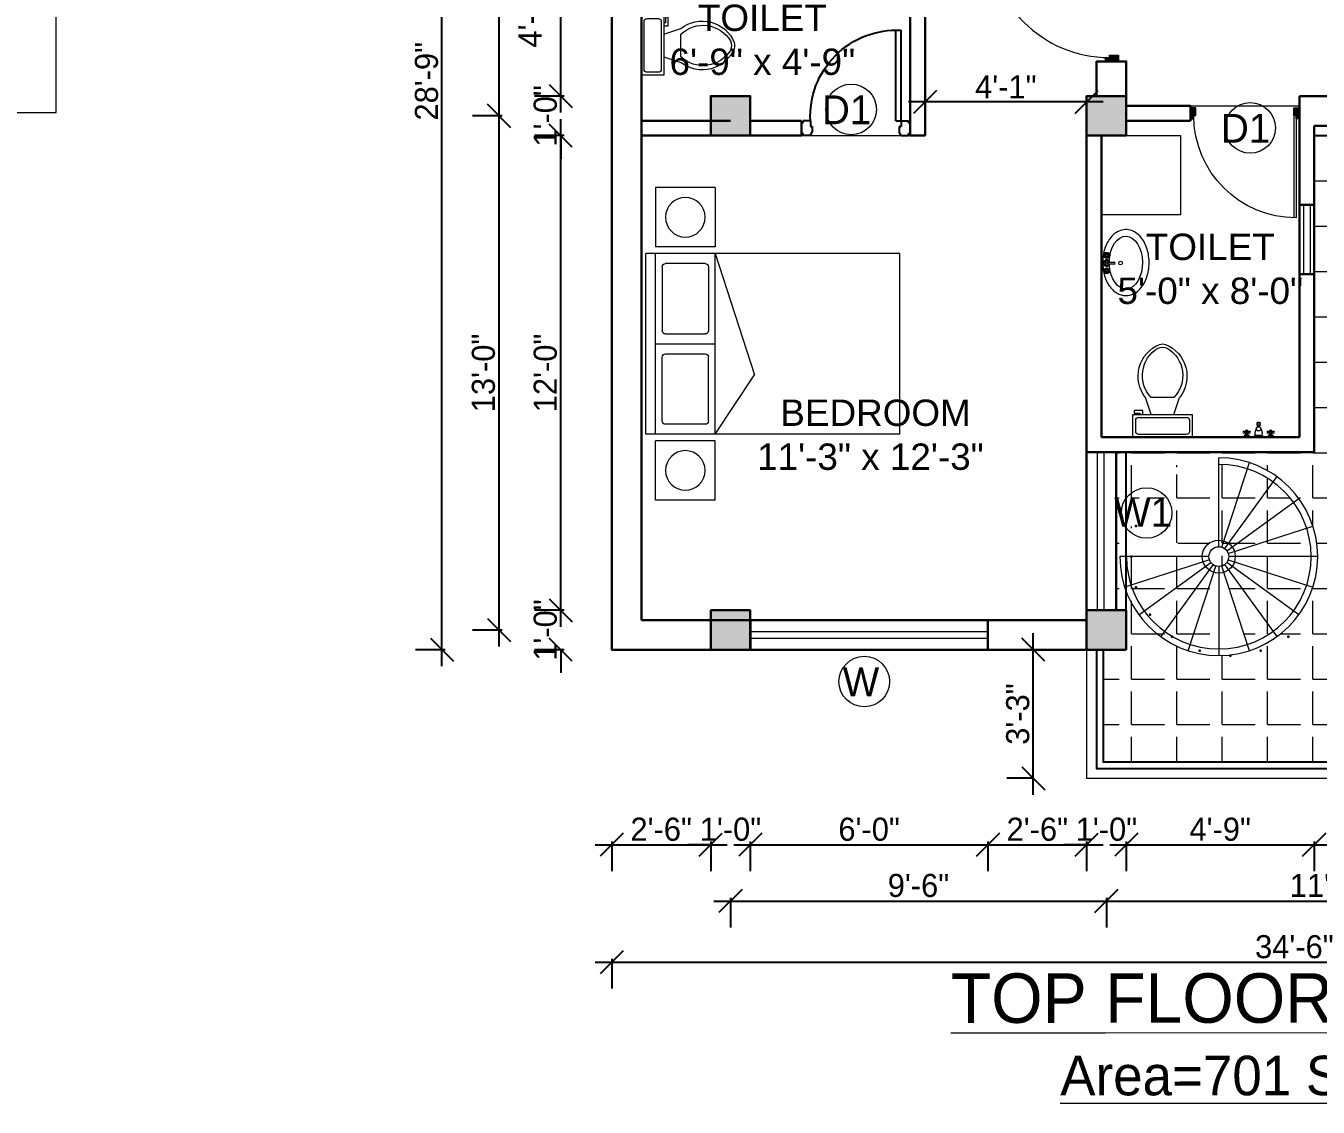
# Model space of a CAD drawing. Header units: inches. Extents: x 28835 to 36795, y -18828 to -9750.
# Drawn here: x 31112.1 to 31504, y -10536.4 to -10208.3 of the extents above; entities that cross this region are included whole.
import ezdxf

# ---------------------------------------------------------------- set-up
doc = ezdxf.new("R2010")
doc.units = ezdxf.units.IN
doc.header["$LTSCALE"] = 12
doc.header["$MEASUREMENT"] = 0
for name, color, linetype, lineweight in [('05. Dimension', 213, 'Continuous', 9), ('colum', 250, 'Continuous', 30), ('dimention', 5, 'Continuous', 9), ('dimentions', 5, 'Continuous', 9), ('Elevation', 114, 'Continuous', 20), ('FIXTURES', 23, 'Continuous', 9), ('FURNI', 30, 'Continuous', 9), ('Ha2', 31, 'Continuous', 0), ('HATCH', 11, 'Continuous', 9), ('N_DOOR', 32, 'Continuous', 13), ('railing', 210, 'Continuous', 25), ('STAIRCASE', 6, 'Continuous', 9), ('Text', 7, 'Continuous', 5), ('Wall', 1, 'Continuous', 30), ('window', 6, 'Continuous', 9)]:
    doc.layers.add(name, color=color, linetype=linetype, lineweight=lineweight)
doc.layers.add('06. Text', color=114, linetype='Continuous')
doc.layers.add('door', color=8, linetype='Continuous')
doc.styles.add('Bijay', font='', dxfattribs={"height": 8})
doc.styles.add('KBS', font='GOTHIC.TTF')
doc.styles.add('Times', font='GOTHIC.TTF')
doc.styles.get('Bijay').set_extended_font_data('Serifa BT')
doc.dimstyles.new('D75', dxfattribs={"dimtxt": 7, "dimasz": 7, "dimexe": 8, "dimexo": 24, "dimgap": 1, "dimtad": 1, "dimdec": 1, "dimzin": 3, "dimdsep": 46, "dimlunit": 4, "dimtxsty": 'Times', "dimblk": 'OBLIQUE', "dimcen": 0, "dimdle": 5, "dimaunit": 1, "dimadec": 3, "dimazin": 0, "dimtfac": 1, "dimtdec": 1, "dimtix": 1, "dimtofl": 0, "dimtmove": 1, "dimatfit": 0, "dimldrblk": 'OBLIQUE', "dimfxl": 1, "dimfxlon": 1, "dimtolj": 1, "dimtzin": 0, "dimarcsym": 0})

# ---------------------------------------------------------------- blocks, each defined once
blk = doc.blocks.new('A$C32C64459')
at = {"ltscale": 0.5}
for p, q in [((-21, 74.8), (-21, 56.8)), ((-21, 74.8), (-3, 74.8)), ((-3, 74.8), (-3, 56.8)), ((-21, 56.8), (-3, 56.8)), ((-77, 54.8), (-3, 54.8)), ((-77, 0), (-77, 54.8)), ((-21, 54.8), (-33, 18)), ((-21, 0), (-21, 54.8)), ((-18, 51.8), (-6, 51.8)), ((-3, 0), (-3, 54.8)), ((-3, 54.8), (0, 54.8)), ((0, 0), (0, 54.8)), ((-19, 50.8), (-19, 31.4)), ((-5, 50.8), (-5, 31.4)), ((-6, 30.4), (-18, 30.4)), ((-3, 27.4), (-21, 27.4)), ((-6, 24.4), (-18, 24.4)), ((-19, 4), (-19, 23.4)), ((-5, 4), (-5, 23.4)), ((-21, 0), (-33, 18)), ((-77, 0), (-3, 0)), ((-18, 3), (-6, 3)), ((-3, 0), (0, 0)), ((-21, -20), (-21, -2)), ((-21, -2), (-3, -2)), ((-3, -20), (-3, -2)), ((-21, -20), (-3, -20))]:
    blk.add_line(p, q, dxfattribs=at)
for centre in [(-12, 65.8), (-12, -11)]:
    blk.add_circle(centre, 6, dxfattribs=at)
for centre, start, end in [((-18, 50.8), 90, 180), ((-6, 50.8), 0, 90), ((-18, 31.4), 180, 270), ((-6, 31.4), 270, 0), ((-18, 23.4), 90, 180), ((-6, 23.4), 0, 90), ((-18, 4), 180, 270), ((-6, 4), 270, 0)]:
    blk.add_arc(centre, 1, start, end, dxfattribs=at)
blk = doc.blocks.new('Toilet - top')
for p, q in [((9.5, -6), (9.5, -2)), ((-10, -8.5), (-8, -8.5)), ((-10, -9.5), (-10, -8.5)), ((-8, -8.5), (-8, -8)), ((-7, -8), (-7, -9.5)), ((-4, -8), (-6, -14)), ((4, -8), (6, -14)), ((-7, -9.5), (-10, -9.5)), ((4, -14), (-4, -14))]:
    blk.add_line(p, q)
blk.add_lwpolyline([(10.5, -8), (10.5, 0), (-10.5, 0), (-10.5, -8)], close=True)
for points in [[(-9.5, -2), (-9.5, -6)], [(8.5, -1), (-8.5, -1)], [(-8.5, -7), (8.5, -7)]]:
    blk.add_lwpolyline(points)
for centre, radius, start, end in [((-8.62, -1.88), 0.884, 81.8699, 188.1301), ((8.62, -1.88), 0.884, 351.8699, 98.1301), ((-8.62, -6.12), 0.884, 171.8699, 278.1301), ((8.62, -6.12), 0.884, 261.8699, 8.1301), ((3.52, -21.58), 12.17, 141.4691, 247.9714), ((4.2, -21.82), 11.33, 136.3677, 238.9468), ((-3.52, -21.58), 12.17, 292.0284, 38.5307), ((-4.2, -21.82), 11.33, 301.053, 43.6321), ((0, -27.88), 4, 245.7318, 294.2682), ((0, -29), 4, 254.8605, 285.1395)]:
    blk.add_arc(centre, radius, start, end)
blk = doc.blocks.new('D1000')
at = {"linetype": 'Continuous'}
for points in [[(30, 50), (30, 20), (50, 20), (50, -50), (0, -50), (0, 50)], [(970, 50), (970, 20), (950, 20), (950, -50), (1000, -50), (1000, 50)]]:
    blk.add_hatch(color=256, dxfattribs=at).paths.add_polyline_path(points)
at = {"color": 0, "linetype": 'Continuous'}
for p, q in [((950, 20), (950, 960)), ((970, 50), (970, 960))]:
    blk.add_line(p, q, dxfattribs=at)
at = {"linetype": 'Continuous'}
for points in [[(30, 50), (30, 20), (50, 20), (50, -50), (0, -50), (0, 50)], [(970, 50), (970, 20), (950, 20), (950, -50), (1000, -50), (1000, 50)]]:
    blk.add_lwpolyline(points, close=True, dxfattribs=at)
blk.add_arc((970, 20), 940, 90, 180, dxfattribs=at)
blk = doc.blocks.new('door2.5')
at = {"layer": 'door'}
for p, q in [((0, 6), (0, 3)), ((0.5, 6), (0, 6)), ((0.5, 6), (0.5, 6.5)), ((2.5, 6.5), (0.5, 6.5)), ((2.5, 6.5), (2.5, 5)), ((4, 6.5), (2.5, 6.5)), ((2.5, 5), (3, 5)), ((3, 5), (2.5, 5)), ((3, 5), (3, 3.5)), ((27.5, 5), (27, 5)), ((27, 5), (27, 3.5)), ((27, 5), (27.5, 5)), ((27.5, 6.5), (27.5, 5)), ((27.5, 6.5), (29.5, 6.5)), ((29.5, 6), (29.5, 6.5)), ((29.5, 6), (30, 6)), ((30, 6), (30, 3)), ((0.5, 3), (0, 3)), ((0.5, 2.5), (0.5, 3)), ((2.5, 2.5), (0.5, 2.5)), ((2.5, 2.5), (3, 3.5)), ((27.5, 2.5), (27, 3.5)), ((27.5, 2.5), (29.5, 2.5)), ((29.5, 3), (30, 3)), ((29.5, 2.5), (29.5, 3))]:
    blk.add_line(p, q, dxfattribs=at)
for points in [[(2.5, 6.5), (2.5, 31.51)], [(4, 6.5), (4, 31.54)]]:
    blk.add_lwpolyline(points, dxfattribs=at)
blk.add_arc((3.79, 7.79), 23.75, 356.8785, 93.1057, dxfattribs=at)
blk = doc.blocks.new('Faucet - Bathroom front')
for p, q in [((-0.5, 4.25), (0.5, 4.25)), ((-5, 0), (-2.25, 0)), ((-4.5087, 0.25), (-2.7408, 0.25)), ((-4, 1.625), (-4.25, 1.625)), ((-4, 1.375), (-4.25, 1.375)), ((-3.1442, 0.75), (-4.0979, 0.75)), ((-3.25, 1.625), (-3, 1.625)), ((-3.25, 1.375), (-3, 1.375)), ((-1.5, 0), (1.5, 0)), ((-1, 0.5), (1, 0.5)), ((0.5, 3.75), (-0.5, 3.75)), ((-0.5, 3), (0.5, 3)), ((0.5, 2), (-0.5, 2)), ((-0.25, 3), (-0.25, 3.5)), ((0.25, 3.5), (0.25, 3)), ((2.25, 0), (5, 0)), ((2.7413, 0.25), (4.5092, 0.25)), ((3.25, 1.625), (3, 1.625)), ((3.25, 1.375), (3, 1.375)), ((4.1058, 0.75), (3.1521, 0.75)), ((4, 1.625), (4.25, 1.625)), ((4, 1.375), (4.25, 1.375))]:
    blk.add_line(p, q)
for points in [[(-0.5, 3.75), (-0.5, 4.25)], [(-0.25, 4.5), (0.25, 4.5)], [(0.5, 4.25), (0.5, 3.75)], [(0.25, 3.5), (-0.25, 3.5)]]:
    blk.add_lwpolyline(points)
for points in [[(-4, 1), (-4, 2), (-3.25, 2), (-3.25, 1)], [(3.25, 1), (3.25, 2), (4, 2), (4, 1)]]:
    blk.add_lwpolyline(points, close=True)
for centre in [(-4.5, 1.5), (-3.625, 1.5), (-2.75, 1.5), (2.75, 1.5), (3.625, 1.5), (4.5, 1.5)]:
    blk.add_circle(centre, 0.2795)
for centre, radius, start, end in [((-0.2575, 4.2575), 0.2426, 88.22243, 181.7776), ((0.2575, 4.2575), 0.2426, 358.2224, 91.77757), ((-5.375, 1.375), 1.4252, 285.2551, 344.7449), ((-1.875, 1.375), 1.4252, 195.2551, 254.7449), ((-0.7962, -0.2038), 0.7327, 106.1502, 163.8498), ((3, 1), 4.0311, 150.2551, 187.125), ((0.6413, 2.5), 1.246, 156.3417, 203.6583), ((-0.2575, 3.7425), 0.2426, 178.2224, 271.7776), ((0.2575, 3.7425), 0.2426, 268.2224, 1.777565), ((-3, 1), 4.0311, 352.875, 29.74488), ((-0.6413, 2.5), 1.246, 336.3417, 23.65835), ((0.7962, -0.2038), 0.7327, 16.1502, 73.84979), ((1.875, 1.375), 1.4252, 285.2551, 344.7449), ((5.375, 1.375), 1.4252, 195.2551, 254.7449)]:
    blk.add_arc(centre, radius, start, end)
blk = doc.blocks.new('BASIN')
at = {"layer": 'FIXTURES'}
for p, q in [((78068, 8819.62), (78068, 8821.27)), ((78068.64, 8821.27), (78068.64, 8819.62)), ((78065.66, 8819.14), (78065.49, 8819.14)), ((78065.66, 8818.98), (78065.49, 8818.98)), ((78065.89, 8819.37), (78065.89, 8819.55)), ((78065.9, 8818.75), (78065.9, 8818.57)), ((78066.05, 8819.37), (78066.05, 8819.55)), ((78066.05, 8818.75), (78066.05, 8818.57)), ((78066.28, 8819.14), (78066.46, 8819.14)), ((78066.28, 8818.98), (78066.46, 8818.98)), ((78070.36, 8819.14), (78070.18, 8819.14)), ((78070.36, 8818.98), (78070.18, 8818.98)), ((78070.59, 8819.37), (78070.59, 8819.55)), ((78070.59, 8818.75), (78070.59, 8818.57)), ((78070.75, 8819.37), (78070.75, 8819.55)), ((78070.76, 8818.75), (78070.76, 8818.57)), ((78070.98, 8819.14), (78071.16, 8819.14)), ((78070.98, 8818.98), (78071.16, 8818.98))]:
    blk.add_line(p, q, dxfattribs=at)
for centre, radius in [((78068.32, 8823.26), 0.561), ((78065.97, 8819.06), 0.891), ((78065.32, 8819.06), 0.181), ((78065.97, 8819.06), 0.324), ((78065.97, 8819.71), 0.181), ((78065.98, 8818.41), 0.181), ((78066.62, 8819.06), 0.181), ((78068.32, 8819.06), 0.324), ((78070.67, 8819.06), 0.891), ((78070.02, 8819.06), 0.181), ((78070.67, 8819.06), 0.324), ((78070.67, 8819.71), 0.181), ((78070.68, 8818.41), 0.181), ((78071.32, 8819.06), 0.181)]:
    blk.add_circle(centre, radius, dxfattribs=at)
for centre, radius, start, end in [((78068.32, 8821.27), 0.324, 0, 180), ((78065.97, 8819.06), 0.648, 105.2407, 164.2093), ((78065.97, 8819.06), 0.648, 196.2342, 253.9047), ((78065.97, 8819.06), 0.648, 16.4413, 74.0789), ((78065.97, 8819.06), 0.648, 286.12, 344.0884), ((78068.32, 8819.06), 0.972, 109.6397, 70.3486), ((78068.32, 8819.06), 0.648, 120.2446, 59.6569), ((78070.67, 8819.06), 0.648, 105.9211, 163.5587), ((78070.67, 8819.06), 0.648, 195.9116, 253.88), ((78070.67, 8819.06), 0.648, 15.7907, 74.7593), ((78070.67, 8819.06), 0.648, 286.0953, 343.7658)]:
    blk.add_arc(centre, radius, start, end, dxfattribs=at)
at = {"layer": 'FIXTURES', "extrusion": (0, 0, -1)}
blk.add_ellipse((78068.16, 8824.86), major_axis=(8, 0), ratio=0.629906, start_param=1.624049, end_param=7.762372, dxfattribs=at)
at = {"layer": 'FIXTURES'}
blk.add_open_spline([(78078.16, 8824.86), (78078.16, 8824.37), (78078.09, 8823.87), (78077.81, 8822.92), (78077.61, 8822.47), (78077.1, 8821.62), (78076.79, 8821.23), (78075.71, 8820.11), (78074.81, 8819.49), (78072.79, 8818.54), (78071.68, 8818.21), (78068.63, 8817.71), (78066.63, 8817.77), (78063.45, 8818.55), (78062.19, 8819.08), (78060.45, 8820.28), (78059.86, 8820.82), (78058.97, 8821.97), (78058.65, 8822.55), (78058.23, 8823.81), (78058.13, 8824.48), (78058.2, 8825.8), (78058.37, 8826.46), (78058.91, 8827.66), (78059.28, 8828.22), (78060.18, 8829.2), (78060.69, 8829.63), (78062.38, 8830.75), (78063.69, 8831.27), (78066.49, 8831.88), (78067.98, 8831.98), (78070.88, 8831.72), (78072.29, 8831.38), (78074.54, 8830.39), (78075.44, 8829.82), (78076.7, 8828.63), (78077.15, 8828.07), (78077.83, 8826.81), (78078.05, 8826.12), (78078.15, 8825.23), (78078.16, 8825.05), (78078.16, 8824.86)], degree=3, knots=[0, 0, 0, 0, 0.181364, 0.181364, 0.362729, 0.362729, 0.544093, 0.544093, 0.928824, 0.928824, 1.313556, 1.313556, 1.94034, 1.94034, 2.400556, 2.400556, 2.689721, 2.689721, 2.932428, 2.932428, 3.175135, 3.175135, 3.417842, 3.417842, 3.66055, 3.66055, 3.903257, 3.903257, 4.376682, 4.376682, 4.850108, 4.850108, 5.323534, 5.323534, 5.693577, 5.693577, 5.95511, 5.95511, 6.216644, 6.216644, 6.283185, 6.283185, 6.283185, 6.283185], dxfattribs=at)
blk = doc.blocks.new('_Oblique')
at = {"color": 0, "linetype": 'ByBlock', "lineweight": -2}
blk.add_line((-0.5, -0.5), (0.5, 0.5), dxfattribs=at)
blk = doc.blocks.new('*D251')
at = {"layer": 'Defpoints', "color": 0, "ltscale": 25, "transparency": 16777216}
for p in [(31384.79, -10229.6), (31384.79, -10231.38), (31433.79, -10229.6)]:
    blk.add_point(p, dxfattribs=at)
at = {"layer": 'dimentions', "color": 0, "lineweight": -2, "ltscale": 25, "transparency": 16777216}
for p, q in [((31438.79, -10231.38), (31379.79, -10231.38)), ((31384.79, -10231.38), (31384.79, -10239.38)), ((31433.79, -10231.38), (31433.79, -10239.38))]:
    blk.add_line(p, q, dxfattribs=at)
at = {"layer": 'dimentions', "color": 0, "lineweight": -2, "ltscale": 25, "transparency": 16777216, "xscale": 7, "yscale": 7, "zscale": 7, "rotation": 180}
blk.add_blockref('_Oblique', (31384.79, -10231.38), dxfattribs=at)
at = {"layer": 'dimentions', "color": 0, "lineweight": -2, "ltscale": 25, "transparency": 16777216, "xscale": 7, "yscale": 7, "zscale": 7}
blk.add_blockref('_Oblique', (31433.79, -10231.38), dxfattribs=at)
at = {"layer": 'dimentions', "color": 0, "ltscale": 25, "transparency": 16777216, "insert": (31409.29, -10226.79), "char_height": 7, "attachment_point": 5, "style": 'Times'}
blk.add_mtext('\\A1;4\'-1"', dxfattribs=at)
blk = doc.blocks.new('*D236')
at = {"layer": 'Defpoints', "color": 0, "ltscale": 12, "transparency": 16777216}
for p in [(31289.77, -10397.6), (31319.79, -10397.6), (31319.79, -10456.76)]:
    blk.add_point(p, dxfattribs=at)
at = {"layer": 'dimention', "color": 0, "lineweight": -2, "ltscale": 12, "transparency": 16777216}
for p, q in [((31284.77, -10456.76), (31324.79, -10456.76)), ((31289.77, -10455.76), (31289.77, -10464.76)), ((31319.79, -10455.76), (31319.79, -10464.76))]:
    blk.add_line(p, q, dxfattribs=at)
at = {"layer": 'dimention', "color": 0, "lineweight": -2, "ltscale": 12, "transparency": 16777216, "xscale": 7, "yscale": 7, "zscale": 7, "rotation": 180}
blk.add_blockref('_Oblique', (31289.77, -10456.76), dxfattribs=at)
at = {"layer": 'dimention', "color": 0, "lineweight": -2, "ltscale": 12, "transparency": 16777216, "xscale": 7, "yscale": 7, "zscale": 7}
blk.add_blockref('_Oblique', (31319.79, -10456.76), dxfattribs=at)
at = {"layer": 'dimention', "color": 0, "ltscale": 12, "transparency": 16777216, "insert": (31304.78, -10452.09), "char_height": 7, "attachment_point": 5, "style": 'Times'}
blk.add_mtext('\\A1;2\'-6"', dxfattribs=at)
blk = doc.blocks.new('*D237')
at = {"layer": 'Defpoints', "color": 0, "ltscale": 12, "transparency": 16777216}
for p in [(31319.79, -10397.6), (31331.79, -10397.6), (31331.79, -10456.76)]:
    blk.add_point(p, dxfattribs=at)
at = {"layer": 'dimention', "color": 0, "lineweight": -2, "ltscale": 12, "transparency": 16777216}
for p, q in [((31319.79, -10456.76), (31312.79, -10456.76)), ((31319.79, -10455.76), (31319.79, -10464.76)), ((31331.79, -10455.76), (31331.79, -10464.76)), ((31331.79, -10456.76), (31338.79, -10456.76))]:
    blk.add_line(p, q, dxfattribs=at)
at = {"layer": 'dimention', "color": 0, "lineweight": -2, "ltscale": 12, "transparency": 16777216, "xscale": 7, "yscale": 7, "zscale": 7}
blk.add_blockref('_Oblique', (31319.79, -10456.76), dxfattribs=at)
at = {"layer": 'dimention', "color": 0, "lineweight": -2, "ltscale": 12, "transparency": 16777216, "xscale": 7, "yscale": 7, "zscale": 7, "rotation": 180}
blk.add_blockref('_Oblique', (31331.79, -10456.76), dxfattribs=at)
at = {"layer": 'dimention', "color": 0, "ltscale": 12, "transparency": 16777216, "insert": (31325.79, -10452.09), "char_height": 7, "attachment_point": 5, "style": 'Times'}
blk.add_mtext('\\A1;1\'-0"', dxfattribs=at)
blk = doc.blocks.new('*D238')
at = {"layer": 'Defpoints', "color": 0, "ltscale": 12, "transparency": 16777216}
for p in [(31331.79, -10397.6), (31403.87, -10397.6), (31403.87, -10456.76)]:
    blk.add_point(p, dxfattribs=at)
at = {"layer": 'dimention', "color": 0, "lineweight": -2, "ltscale": 12, "transparency": 16777216}
for p, q in [((31326.79, -10456.76), (31408.87, -10456.76)), ((31331.79, -10455.76), (31331.79, -10464.76)), ((31403.87, -10455.76), (31403.87, -10464.76))]:
    blk.add_line(p, q, dxfattribs=at)
at = {"layer": 'dimention', "color": 0, "lineweight": -2, "ltscale": 12, "transparency": 16777216, "xscale": 7, "yscale": 7, "zscale": 7, "rotation": 180}
blk.add_blockref('_Oblique', (31331.79, -10456.76), dxfattribs=at)
at = {"layer": 'dimention', "color": 0, "lineweight": -2, "ltscale": 12, "transparency": 16777216, "xscale": 7, "yscale": 7, "zscale": 7}
blk.add_blockref('_Oblique', (31403.87, -10456.76), dxfattribs=at)
at = {"layer": 'dimention', "color": 0, "ltscale": 12, "transparency": 16777216, "insert": (31367.83, -10452.09), "char_height": 7, "attachment_point": 5, "style": 'Times'}
blk.add_mtext('\\A1;6\'-0"', dxfattribs=at)
blk = doc.blocks.new('*D239')
at = {"layer": 'Defpoints', "color": 0, "ltscale": 12, "transparency": 16777216}
for p in [(31403.87, -10397.6), (31433.79, -10397.6), (31433.79, -10456.76)]:
    blk.add_point(p, dxfattribs=at)
at = {"layer": 'dimention', "color": 0, "lineweight": -2, "ltscale": 12, "transparency": 16777216}
for p, q in [((31398.87, -10456.76), (31438.79, -10456.76)), ((31403.87, -10455.76), (31403.87, -10464.76)), ((31433.79, -10455.76), (31433.79, -10464.76))]:
    blk.add_line(p, q, dxfattribs=at)
at = {"layer": 'dimention', "color": 0, "lineweight": -2, "ltscale": 12, "transparency": 16777216, "xscale": 7, "yscale": 7, "zscale": 7, "rotation": 180}
blk.add_blockref('_Oblique', (31403.87, -10456.76), dxfattribs=at)
at = {"layer": 'dimention', "color": 0, "lineweight": -2, "ltscale": 12, "transparency": 16777216, "xscale": 7, "yscale": 7, "zscale": 7}
blk.add_blockref('_Oblique', (31433.79, -10456.76), dxfattribs=at)
at = {"layer": 'dimention', "color": 0, "ltscale": 12, "transparency": 16777216, "insert": (31418.83, -10452.09), "char_height": 7, "attachment_point": 5, "style": 'Times'}
blk.add_mtext('\\A1;2\'-6"', dxfattribs=at)
blk = doc.blocks.new('*D240')
at = {"layer": 'Defpoints', "color": 0, "ltscale": 12, "transparency": 16777216}
for p in [(31433.79, -10397.6), (31445.79, -10397.6), (31445.79, -10456.76)]:
    blk.add_point(p, dxfattribs=at)
at = {"layer": 'dimention', "color": 0, "lineweight": -2, "ltscale": 12, "transparency": 16777216}
for p, q in [((31433.79, -10456.76), (31426.79, -10456.76)), ((31433.79, -10455.76), (31433.79, -10464.76)), ((31445.79, -10455.76), (31445.79, -10464.76)), ((31445.79, -10456.76), (31452.79, -10456.76))]:
    blk.add_line(p, q, dxfattribs=at)
at = {"layer": 'dimention', "color": 0, "lineweight": -2, "ltscale": 12, "transparency": 16777216, "xscale": 7, "yscale": 7, "zscale": 7}
blk.add_blockref('_Oblique', (31433.79, -10456.76), dxfattribs=at)
at = {"layer": 'dimention', "color": 0, "lineweight": -2, "ltscale": 12, "transparency": 16777216, "xscale": 7, "yscale": 7, "zscale": 7, "rotation": 180}
blk.add_blockref('_Oblique', (31445.79, -10456.76), dxfattribs=at)
at = {"layer": 'dimention', "color": 0, "ltscale": 12, "transparency": 16777216, "insert": (31439.79, -10452.09), "char_height": 7, "attachment_point": 5, "style": 'Times'}
blk.add_mtext('\\A1;1\'-0"', dxfattribs=at)
blk = doc.blocks.new('*D241')
at = {"layer": 'Defpoints', "color": 0, "ltscale": 12, "transparency": 16777216}
for p in [(31502.79, -10337.6), (31445.79, -10397.6), (31502.79, -10456.76)]:
    blk.add_point(p, dxfattribs=at)
at = {"layer": 'dimention', "color": 0, "lineweight": -2, "ltscale": 12, "transparency": 16777216}
for p, q in [((31440.79, -10456.76), (31507.79, -10456.76)), ((31445.79, -10455.76), (31445.79, -10464.76)), ((31502.79, -10455.76), (31502.79, -10464.76))]:
    blk.add_line(p, q, dxfattribs=at)
at = {"layer": 'dimention', "color": 0, "lineweight": -2, "ltscale": 12, "transparency": 16777216, "xscale": 7, "yscale": 7, "zscale": 7, "rotation": 180}
blk.add_blockref('_Oblique', (31445.79, -10456.76), dxfattribs=at)
at = {"layer": 'dimention', "color": 0, "lineweight": -2, "ltscale": 12, "transparency": 16777216, "xscale": 7, "yscale": 7, "zscale": 7}
blk.add_blockref('_Oblique', (31502.79, -10456.76), dxfattribs=at)
at = {"layer": 'dimention', "color": 0, "ltscale": 12, "transparency": 16777216, "insert": (31474.29, -10452.09), "char_height": 7, "attachment_point": 5, "style": 'Times'}
blk.add_mtext('\\A1;4\'-9"', dxfattribs=at)
blk = doc.blocks.new('*D242')
at = {"layer": 'Defpoints', "color": 0, "ltscale": 12, "transparency": 16777216}
for p in [(31568.79, -10241.6), (31502.79, -10337.6), (31568.79, -10456.76)]:
    blk.add_point(p, dxfattribs=at)
at = {"layer": 'dimention', "color": 0, "lineweight": -2, "ltscale": 12, "transparency": 16777216}
for p, q in [((31497.79, -10456.76), (31573.79, -10456.76)), ((31502.79, -10455.76), (31502.79, -10464.76)), ((31568.79, -10455.76), (31568.79, -10464.76))]:
    blk.add_line(p, q, dxfattribs=at)
at = {"layer": 'dimention', "color": 0, "lineweight": -2, "ltscale": 12, "transparency": 16777216, "xscale": 7, "yscale": 7, "zscale": 7, "rotation": 180}
blk.add_blockref('_Oblique', (31502.79, -10456.76), dxfattribs=at)
at = {"layer": 'dimention', "color": 0, "lineweight": -2, "ltscale": 12, "transparency": 16777216, "xscale": 7, "yscale": 7, "zscale": 7}
blk.add_blockref('_Oblique', (31568.79, -10456.76), dxfattribs=at)
at = {"layer": 'dimention', "color": 0, "ltscale": 12, "transparency": 16777216, "insert": (31535.79, -10452.09), "char_height": 7, "attachment_point": 5, "style": 'Times'}
blk.add_mtext('\\A1;5\'-6"', dxfattribs=at)
blk = doc.blocks.new('*D246')
at = {"layer": 'Defpoints', "color": 0, "ltscale": 12, "transparency": 16777216}
for p in [(31325.79, -10397.6), (31439.79, -10397.6), (31439.79, -10473.83)]:
    blk.add_point(p, dxfattribs=at)
at = {"layer": 'dimention', "color": 0, "lineweight": -2, "ltscale": 12, "transparency": 16777216}
for p, q in [((31320.79, -10473.83), (31444.79, -10473.83)), ((31325.79, -10472.83), (31325.79, -10481.83)), ((31439.79, -10472.83), (31439.79, -10481.83))]:
    blk.add_line(p, q, dxfattribs=at)
at = {"layer": 'dimention', "color": 0, "lineweight": -2, "ltscale": 12, "transparency": 16777216, "xscale": 7, "yscale": 7, "zscale": 7, "rotation": 180}
blk.add_blockref('_Oblique', (31325.79, -10473.83), dxfattribs=at)
at = {"layer": 'dimention', "color": 0, "lineweight": -2, "ltscale": 12, "transparency": 16777216, "xscale": 7, "yscale": 7, "zscale": 7}
blk.add_blockref('_Oblique', (31439.79, -10473.83), dxfattribs=at)
at = {"layer": 'dimention', "color": 0, "ltscale": 12, "transparency": 16777216, "insert": (31382.79, -10469.15), "char_height": 7, "attachment_point": 5, "style": 'Times'}
blk.add_mtext('\\A1;9\'-6"', dxfattribs=at)
blk = doc.blocks.new('*D247')
at = {"layer": 'Defpoints', "color": 0, "ltscale": 12, "transparency": 16777216}
for p in [(31574.79, -10241.6), (31439.79, -10397.6), (31574.79, -10473.83)]:
    blk.add_point(p, dxfattribs=at)
at = {"layer": 'dimention', "color": 0, "lineweight": -2, "ltscale": 12, "transparency": 16777216}
for p, q in [((31434.79, -10473.83), (31579.79, -10473.83)), ((31439.79, -10472.83), (31439.79, -10481.83)), ((31574.79, -10472.83), (31574.79, -10481.83))]:
    blk.add_line(p, q, dxfattribs=at)
at = {"layer": 'dimention', "color": 0, "lineweight": -2, "ltscale": 12, "transparency": 16777216, "xscale": 7, "yscale": 7, "zscale": 7, "rotation": 180}
blk.add_blockref('_Oblique', (31439.79, -10473.83), dxfattribs=at)
at = {"layer": 'dimention', "color": 0, "lineweight": -2, "ltscale": 12, "transparency": 16777216, "xscale": 7, "yscale": 7, "zscale": 7}
blk.add_blockref('_Oblique', (31574.79, -10473.83), dxfattribs=at)
at = {"layer": 'dimention', "color": 0, "ltscale": 12, "transparency": 16777216, "insert": (31507.29, -10469.15), "char_height": 7, "attachment_point": 5, "style": 'Times'}
blk.add_mtext('\\A1;11\'-3"', dxfattribs=at)
blk = doc.blocks.new('*D249')
at = {"layer": 'Defpoints', "color": 0, "ltscale": 12, "transparency": 16777216}
for p in [(31703.79, -10241.6), (31289.77, -10397.6), (31703.79, -10492.41)]:
    blk.add_point(p, dxfattribs=at)
at = {"layer": 'dimention', "color": 0, "lineweight": -2, "ltscale": 12, "transparency": 16777216}
for p, q in [((31284.77, -10492.41), (31708.79, -10492.41)), ((31289.77, -10491.41), (31289.77, -10500.41)), ((31703.79, -10491.41), (31703.79, -10500.41))]:
    blk.add_line(p, q, dxfattribs=at)
at = {"layer": 'dimention', "color": 0, "lineweight": -2, "ltscale": 12, "transparency": 16777216, "xscale": 7, "yscale": 7, "zscale": 7, "rotation": 180}
blk.add_blockref('_Oblique', (31289.77, -10492.41), dxfattribs=at)
at = {"layer": 'dimention', "color": 0, "lineweight": -2, "ltscale": 12, "transparency": 16777216, "xscale": 7, "yscale": 7, "zscale": 7}
blk.add_blockref('_Oblique', (31703.79, -10492.41), dxfattribs=at)
at = {"layer": 'dimention', "color": 0, "ltscale": 12, "transparency": 16777216, "insert": (31496.78, -10487.73), "char_height": 7, "attachment_point": 5, "style": 'Times'}
blk.add_mtext('\\A1;34\'-6"', dxfattribs=at)
blk = doc.blocks.new('*D199')
at = {"layer": 'Defpoints', "color": 0, "ltscale": 12, "transparency": 16777216}
for p in [(31274.33, -10385.6), (31319.79, -10385.6), (31319.79, -10397.6)]:
    blk.add_point(p, dxfattribs=at)
at = {"layer": 'dimention', "color": 0, "lineweight": -2, "ltscale": 12, "transparency": 16777216}
for p, q in [((31274.33, -10385.6), (31274.33, -10378.6)), ((31275.33, -10385.6), (31266.33, -10385.6)), ((31275.33, -10397.6), (31266.33, -10397.6)), ((31274.33, -10397.6), (31274.33, -10404.6))]:
    blk.add_line(p, q, dxfattribs=at)
at = {"layer": 'dimention', "color": 0, "lineweight": -2, "ltscale": 12, "transparency": 16777216, "xscale": 7, "yscale": 7, "zscale": 7}
for p, rotation in [((31274.33, -10385.6), 270), ((31274.33, -10397.6), 90)]:
    blk.add_blockref('_Oblique', p, dxfattribs=dict(at, rotation=rotation))
at = {"layer": 'dimention', "color": 0, "ltscale": 12, "transparency": 16777216, "insert": (31269.66, -10391.6), "char_height": 7, "attachment_point": 5, "rotation": 90, "style": 'Times'}
blk.add_mtext('\\A1;1\'-0"', dxfattribs=at)
blk = doc.blocks.new('*D200')
at = {"layer": 'Defpoints', "color": 0, "ltscale": 12, "transparency": 16777216}
for p in [(31274.33, -10241.6), (31319.79, -10241.6), (31319.79, -10385.6)]:
    blk.add_point(p, dxfattribs=at)
at = {"layer": 'dimention', "color": 0, "lineweight": -2, "ltscale": 12, "transparency": 16777216}
for p, q in [((31274.33, -10390.6), (31274.33, -10236.6)), ((31275.33, -10241.6), (31266.33, -10241.6)), ((31275.33, -10385.6), (31266.33, -10385.6))]:
    blk.add_line(p, q, dxfattribs=at)
at = {"layer": 'dimention', "color": 0, "lineweight": -2, "ltscale": 12, "transparency": 16777216, "xscale": 7, "yscale": 7, "zscale": 7}
for p, rotation in [((31274.33, -10241.6), 90), ((31274.33, -10385.6), 270)]:
    blk.add_blockref('_Oblique', p, dxfattribs=dict(at, rotation=rotation))
at = {"layer": 'dimention', "color": 0, "ltscale": 12, "transparency": 16777216, "insert": (31269.66, -10313.6), "char_height": 7, "attachment_point": 5, "rotation": 90, "style": 'Times'}
blk.add_mtext('\\A1;12\'-0"', dxfattribs=at)
blk = doc.blocks.new('*D201')
at = {"layer": 'Defpoints', "color": 0, "ltscale": 12, "transparency": 16777216}
for p in [(31274.33, -10229.6), (31319.79, -10229.6), (31319.79, -10241.6)]:
    blk.add_point(p, dxfattribs=at)
at = {"layer": 'dimention', "color": 0, "lineweight": -2, "ltscale": 12, "transparency": 16777216}
for p, q in [((31274.33, -10229.6), (31274.33, -10222.6)), ((31275.33, -10229.6), (31266.33, -10229.6)), ((31275.33, -10241.6), (31266.33, -10241.6)), ((31274.33, -10241.6), (31274.33, -10248.6))]:
    blk.add_line(p, q, dxfattribs=at)
at = {"layer": 'dimention', "color": 0, "lineweight": -2, "ltscale": 12, "transparency": 16777216, "xscale": 7, "yscale": 7, "zscale": 7}
for p, rotation in [((31274.33, -10229.6), 270), ((31274.33, -10241.6), 90)]:
    blk.add_blockref('_Oblique', p, dxfattribs=dict(at, rotation=rotation))
at = {"layer": 'dimention', "color": 0, "ltscale": 12, "transparency": 16777216, "insert": (31269.66, -10235.6), "char_height": 7, "attachment_point": 5, "rotation": 90, "style": 'Times'}
blk.add_mtext('\\A1;1\'-0"', dxfattribs=at)
blk = doc.blocks.new('*D202')
at = {"layer": 'Defpoints', "color": 0, "ltscale": 12, "transparency": 16777216}
for p in [(31274.33, -10171.1), (31289.77, -10171.1), (31319.79, -10229.6)]:
    blk.add_point(p, dxfattribs=at)
at = {"layer": 'dimention', "color": 0, "lineweight": -2, "ltscale": 12, "transparency": 16777216}
for p, q in [((31274.33, -10234.6), (31274.33, -10166.1)), ((31274.33, -10171.1), (31266.33, -10171.1)), ((31275.33, -10229.6), (31266.33, -10229.6))]:
    blk.add_line(p, q, dxfattribs=at)
at = {"layer": 'dimention', "color": 0, "lineweight": -2, "ltscale": 12, "transparency": 16777216, "xscale": 7, "yscale": 7, "zscale": 7}
for p, rotation in [((31274.33, -10171.1), 90), ((31274.33, -10229.6), 270)]:
    blk.add_blockref('_Oblique', p, dxfattribs=dict(at, rotation=rotation))
at = {"layer": 'dimention', "color": 0, "ltscale": 12, "transparency": 16777216, "insert": (31264.99, -10200.35), "char_height": 7, "attachment_point": 5, "rotation": 90, "style": 'Times'}
blk.add_mtext('\\A1;4\'-10{\\H1.000000x;\\S1/2;}"', dxfattribs=at)
blk = doc.blocks.new('*D206')
at = {"layer": 'Defpoints', "color": 0, "ltscale": 12, "transparency": 16777216}
for p in [(31319.79, -10076.6), (31255.57, -10235.6), (31319.79, -10235.6)]:
    blk.add_point(p, dxfattribs=at)
at = {"layer": 'dimention', "color": 0, "lineweight": -2, "ltscale": 12, "transparency": 16777216}
for p, q in [((31255.57, -10071.6), (31255.57, -10240.6)), ((31256.57, -10076.6), (31247.57, -10076.6)), ((31256.57, -10235.6), (31247.57, -10235.6))]:
    blk.add_line(p, q, dxfattribs=at)
at = {"layer": 'dimention', "color": 0, "lineweight": -2, "ltscale": 12, "transparency": 16777216, "xscale": 7, "yscale": 7, "zscale": 7}
for p, rotation in [((31255.57, -10076.6), 90), ((31255.57, -10235.6), 270)]:
    blk.add_blockref('_Oblique', p, dxfattribs=dict(at, rotation=rotation))
at = {"layer": 'dimention', "color": 0, "ltscale": 12, "transparency": 16777216, "insert": (31250.9, -10156.1), "char_height": 7, "attachment_point": 5, "rotation": 90, "style": 'Times'}
blk.add_mtext('\\A1;13\'-3"', dxfattribs=at)
blk = doc.blocks.new('*D207')
at = {"layer": 'Defpoints', "color": 0, "ltscale": 12, "transparency": 16777216}
for p in [(31319.79, -10235.6), (31255.57, -10391.6), (31319.79, -10391.6)]:
    blk.add_point(p, dxfattribs=at)
at = {"layer": 'dimention', "color": 0, "lineweight": -2, "ltscale": 12, "transparency": 16777216}
for p, q in [((31255.57, -10230.6), (31255.57, -10396.6)), ((31256.57, -10235.6), (31247.57, -10235.6)), ((31256.57, -10391.6), (31247.57, -10391.6))]:
    blk.add_line(p, q, dxfattribs=at)
at = {"layer": 'dimention', "color": 0, "lineweight": -2, "ltscale": 12, "transparency": 16777216, "xscale": 7, "yscale": 7, "zscale": 7}
for p, rotation in [((31255.57, -10235.6), 90), ((31255.57, -10391.6), 270)]:
    blk.add_blockref('_Oblique', p, dxfattribs=dict(at, rotation=rotation))
at = {"layer": 'dimention', "color": 0, "ltscale": 12, "transparency": 16777216, "insert": (31250.9, -10313.6), "char_height": 7, "attachment_point": 5, "rotation": 90, "style": 'Times'}
blk.add_mtext('\\A1;13\'-0"', dxfattribs=at)
blk = doc.blocks.new('*D208')
at = {"layer": 'Defpoints', "color": 0, "ltscale": 12, "transparency": 16777216}
for p in [(31238.31, -10052.6), (31319.79, -10052.6), (31319.79, -10397.6)]:
    blk.add_point(p, dxfattribs=at)
at = {"layer": 'dimention', "color": 0, "lineweight": -2, "ltscale": 12, "transparency": 16777216}
for p, q in [((31238.31, -10402.6), (31238.31, -10047.6)), ((31239.31, -10052.6), (31230.31, -10052.6)), ((31239.31, -10397.6), (31230.31, -10397.6))]:
    blk.add_line(p, q, dxfattribs=at)
at = {"layer": 'dimention', "color": 0, "lineweight": -2, "ltscale": 12, "transparency": 16777216, "xscale": 7, "yscale": 7, "zscale": 7}
for p, rotation in [((31238.31, -10052.6), 90), ((31238.31, -10397.6), 270)]:
    blk.add_blockref('_Oblique', p, dxfattribs=dict(at, rotation=rotation))
at = {"layer": 'dimention', "color": 0, "ltscale": 12, "transparency": 16777216, "insert": (31233.64, -10225.1), "char_height": 7, "attachment_point": 5, "rotation": 90, "style": 'Times'}
blk.add_mtext('\\A1;28\'-9"', dxfattribs=at)
blk = doc.blocks.new('*D250')
at = {"layer": 'Defpoints', "color": 0, "ltscale": 12, "transparency": 16777216}
for p in [(31417.6, -10397.6), (31433.79, -10397.6), (31433.79, -10436.6)]:
    blk.add_point(p, dxfattribs=at)
at = {"layer": 'dimention', "color": 0, "lineweight": -2, "ltscale": 12, "transparency": 16777216}
for p, q in [((31417.6, -10441.6), (31417.6, -10392.6)), ((31417.6, -10397.6), (31409.6, -10397.6)), ((31417.6, -10436.6), (31409.6, -10436.6))]:
    blk.add_line(p, q, dxfattribs=at)
at = {"layer": 'dimention', "color": 0, "lineweight": -2, "ltscale": 12, "transparency": 16777216, "xscale": 7, "yscale": 7, "zscale": 7}
for p, rotation in [((31417.6, -10397.6), 90), ((31417.6, -10436.6), 270)]:
    blk.add_blockref('_Oblique', p, dxfattribs=dict(at, rotation=rotation))
at = {"layer": 'dimention', "color": 0, "ltscale": 12, "transparency": 16777216, "insert": (31412.92, -10417.1), "char_height": 7, "attachment_point": 5, "rotation": 90, "style": 'Times'}
blk.add_mtext('\\A1;3\'-3"', dxfattribs=at)

msp = doc.modelspace()

# ---------------------------------------------------------------- hatches: boundary and pattern name
at = {"layer": 'Ha2'}
for points in [[(31331.79, -10241.6), (31331.79, -10229.6), (31319.79, -10229.6), (31319.79, -10241.6)], [(31445.79, -10241.6), (31445.79, -10229.6), (31433.79, -10229.6), (31433.79, -10241.6)], [(31331.79, -10397.6), (31331.79, -10385.6), (31319.79, -10385.6), (31319.79, -10397.6)], [(31445.79, -10397.6), (31445.79, -10385.6), (31433.79, -10385.6), (31433.79, -10397.6)]]:
    msp.add_hatch(color=256, dxfattribs=at).paths.add_polyline_path(points)
at = {"layer": 'HATCH'}
h = msp.add_hatch(dxfattribs=at)
h.set_pattern_fill('ANGLE', color=256, scale=50, style=0)
h.set_pattern_definition([(0, (-1580.123, 10355.946), (0, 13.75), [10, -3.75]), (90, (-1580.123, 10355.946), (-13.75, 8e-16), [10, -3.75])])
edge = h.paths.add_edge_path()
edge.add_line((31716.79, -10234.6), (31703.79, -10234.6))
edge.add_line((31703.79, -10234.6), (31703.79, -10241.6))
edge.add_line((31703.79, -10241.6), (31691.79, -10241.6))
edge.add_line((31691.79, -10241.6), (31691.79, -10238.6))
edge.add_line((31691.79, -10238.6), (31690.62, -10238.6))
edge.add_line((31690.62, -10238.6), (31690.62, -10270.53))
edge.add_ellipse((31690.62, -10233.87), major_axis=(0, 36.66), ratio=1, start_angle=178.7804, end_angle=179.9995, ccw=False)
edge.add_ellipse((31690.62, -10233.87), major_axis=(0, 36.66), ratio=1, start_angle=97.4102, end_angle=178.7804, ccw=False)
edge.add_line((31654.27, -10238.6), (31652.79, -10238.6))
edge.add_line((31652.79, -10238.6), (31588.29, -10238.6))
edge.add_line((31588.29, -10238.6), (31588.29, -10241.6))
edge.add_line((31588.29, -10241.6), (31576.29, -10241.6))
edge.add_line((31576.29, -10241.6), (31576.29, -10238.6))
edge.add_line((31576.29, -10238.6), (31502.79, -10238.6))
edge.add_line((31502.79, -10238.6), (31502.79, -10337.6))
edge.add_line((31502.79, -10337.6), (31442.79, -10337.6))
edge.add_line((31442.79, -10337.6), (31442.79, -10385.6))
edge.add_line((31442.79, -10385.6), (31445.79, -10385.6))
edge.add_line((31445.79, -10385.6), (31445.79, -10397.6))
edge.add_line((31445.79, -10397.6), (31438.79, -10397.6))
edge.add_line((31438.79, -10397.6), (31438.79, -10431.6))
edge.add_line((31438.79, -10431.6), (31716.79, -10431.6))
edge.add_line((31716.79, -10431.6), (31716.79, -10234.6))
h.paths.add_polyline_path([(31473.87, -10399.34), (31473.87, -10374.34, -0.414214), (31468.87, -10369.34), (31443.87, -10369.34, -2.414214)], flags=16)
h.paths.add_polyline_path([(31482.52, -10395.97), (31474.8, -10372.19, -0.509525), (31470.87, -10369.34, -0.078702), (31471.02, -10368.41), (31447.24, -10360.68, -1.631852)], flags=0)
edge = h.paths.add_edge_path(flags=17)
edge.add_line((31689.84, -10238.6), (31654.27, -10238.6))
edge.add_ellipse((31690.62, -10233.87), major_axis=(0, 36.66), ratio=1, start_angle=97.4102, end_angle=178.7804)
edge.add_line((31689.84, -10270.52), (31689.84, -10238.6))

# ---------------------------------------------------------------- linework, layer by layer
at = {"layer": '05. Dimension'}
msp.add_lwpolyline([(31438.29, -10241.6), (31462.29, -10241.6), (31462.29, -10265.6), (31438.29, -10265.6), (31438.29, -10241.6)], dxfattribs=at)
at = {"layer": 'colum'}
for points in [[(31331.79, -10241.6), (31331.79, -10229.6), (31319.79, -10229.6), (31319.79, -10241.6)], [(31445.79, -10241.6), (31445.79, -10229.6), (31433.79, -10229.6), (31433.79, -10241.6)], [(31331.79, -10397.6), (31331.79, -10385.6), (31319.79, -10385.6), (31319.79, -10397.6)], [(31445.79, -10397.6), (31445.79, -10385.6), (31433.79, -10385.6), (31433.79, -10397.6)]]:
    msp.add_lwpolyline(points, close=True, dxfattribs=at)
at = {"layer": 'Defpoints', "ltscale": 12}
msp.add_line((31445.79, -10397.6), (31289.77, -10397.6), dxfattribs=at)
msp.add_lwpolyline([(31445.79, -10397.6), (31445.79, -10337.6), (31502.79, -10337.6), (31502.79, -10241.6), (31703.79, -10241.6), (31703.79, -10070.6), (31508.79, -10070.6), (31508.79, -10052.6), (31319.79, -10052.6), (31319.79, -10171.1), (31289.77, -10171.1), (31289.77, -10397.6), (31445.79, -10397.6)], dxfattribs=at)
at = {"layer": 'Elevation', "flags": 128}
for points in [[(31105.25, -10234.6), (31121.36, -10234.6), (31121.36, -10095.16), (31106.36, -10095.16)], [(31433.79, -10397.6), (31433.79, -10436.6), (31721.79, -10436.6), (31721.79, -10229.6), (31703.79, -10229.6)]]:
    msp.add_lwpolyline(points, dxfattribs=at)
at = {"layer": 'railing', "flags": 128}
for points in [[(31436.79, -10397.6), (31436.79, -10433.6), (31718.79, -10433.6), (31718.79, -10232.6), (31703.79, -10232.6)], [(31438.79, -10397.6), (31438.79, -10431.6), (31716.79, -10431.6), (31716.79, -10234.6), (31703.79, -10234.6)]]:
    msp.add_lwpolyline(points, dxfattribs=at)
at = {"layer": 'STAIRCASE'}
for p, q in [((31465.29, -10232.6), (31498.29, -10232.6)), ((31347.29, -10241.6), (31380.29, -10241.6)), ((31473.87, -10366.34), (31473.87, -10339.34)), ((31474.8, -10366.48), (31483.14, -10340.8)), ((31491.5, -10345.07), (31475.63, -10366.91)), ((31476.3, -10367.57), (31498.14, -10351.7)), ((31476.72, -10368.41), (31502.4, -10360.07)), ((31470.87, -10369.34), (31443.87, -10369.34)), ((31471.02, -10370.26), (31445.34, -10378.61)), ((31449.6, -10386.97), (31471.44, -10371.1)), ((31472.11, -10371.76), (31456.24, -10393.61)), ((31464.6, -10397.87), (31472.94, -10372.19)), ((31473.87, -10372.34), (31473.87, -10399.34)), ((31483.14, -10397.87), (31474.8, -10372.19)), ((31475.63, -10371.76), (31491.5, -10393.61)), ((31498.14, -10386.97), (31476.3, -10371.1)), ((31476.72, -10370.26), (31502.4, -10378.61)), ((31503.87, -10369.34), (31476.87, -10369.34))]:
    msp.add_line(p, q, dxfattribs=at)
for radius in [5, 3]:
    msp.add_circle((31473.87, -10369.34), radius, dxfattribs=at)
for radius in [30, 28]:
    msp.add_arc((31473.87, -10369.34), radius, 180, 90, dxfattribs=at)
for p in [(31483.14, -10340.8), (31491.5, -10345.07), (31448.79, -10378.61), (31494.95, -10393.61)]:
    msp.add_point(p, dxfattribs=at)
at = {"layer": 'Text'}
for centre in [(31362.39, -10233.65), (31483.38, -10239.26), (31451.98, -10356.11), (31366.36, -10407.24)]:
    msp.add_circle(centre, 7.67, dxfattribs=at)
at = {"layer": 'Wall'}
for p, q in [((31289.77, -10397.6), (31289.77, -10171.1)), ((31298.77, -10388.6), (31298.77, -10171.1)), ((31380.29, -10180.1), (31380.29, -10241.6)), ((31384.79, -10180.1), (31384.79, -10241.6)), ((31652.79, -10229.6), (31498.29, -10229.6)), ((31498.29, -10333.1), (31498.29, -10229.6)), ((31325.79, -10237.1), (31298.77, -10237.1)), ((31347.29, -10237.1), (31331.79, -10237.1)), ((31347.29, -10237.1), (31347.29, -10241.6)), ((31445.79, -10237.1), (31465.29, -10237.1)), ((31652.79, -10238.6), (31502.79, -10238.6)), ((31502.79, -10337.6), (31502.79, -10238.6)), ((31325.79, -10241.6), (31298.77, -10241.6)), ((31347.29, -10241.6), (31331.79, -10241.6)), ((31384.79, -10241.6), (31380.29, -10241.6)), ((31433.79, -10385.6), (31433.79, -10241.6)), ((31438.29, -10333.1), (31438.29, -10241.6)), ((31502.79, -10262.6), (31498.29, -10262.6)), ((31502.79, -10283.6), (31498.29, -10283.6)), ((31438.29, -10333.1), (31498.29, -10333.1)), ((31433.79, -10337.6), (31502.79, -10337.6)), ((31442.79, -10385.6), (31442.79, -10337.6)), ((31433.79, -10388.6), (31298.77, -10388.6)), ((31445.79, -10397.6), (31289.77, -10397.6))]:
    msp.add_line(p, q, dxfattribs=at)
at = {"layer": 'Wall', "ltscale": 12}
for p, q in [((31465.29, -10232.6), (31445.79, -10232.6)), ((31331.87, -10388.6), (31331.87, -10397.6)), ((31403.87, -10388.6), (31403.87, -10397.6))]:
    msp.add_line(p, q, dxfattribs=at)
at = {"layer": 'Wall'}
for points in [[(31445.79, -10229.6), (31445.79, -10219.1), (31436.79, -10219.1), (31436.79, -10229.6)], [(31465.29, -10237.1), (31465.29, -10232.6)]]:
    msp.add_lwpolyline(points, dxfattribs=at)
for p in [(31448.79, -10360.07), (31447.32, -10369.34), (31448.79, -10378.61), (31453.05, -10386.97), (31459.68, -10393.61), (31459.68, -10393.61), (31494.95, -10393.61), (31468.05, -10397.87), (31477.32, -10399.34), (31486.59, -10397.87)]:
    msp.add_point(p, dxfattribs=at)
at = {"layer": 'window', "ltscale": 12}
for p, q in [((31499.54, -10262.6), (31499.54, -10283.6)), ((31501.54, -10262.6), (31501.54, -10283.6)), ((31437.12, -10385.6), (31437.12, -10337.6)), ((31439.12, -10385.6), (31439.12, -10337.6)), ((31331.87, -10392.1), (31403.87, -10392.1)), ((31331.87, -10394.1), (31403.87, -10394.1))]:
    msp.add_line(p, q, dxfattribs=at)

# ---------------------------------------------------------------- block references
at = {"layer": '05. Dimension', "rotation": 270}
msp.add_blockref('BASIN', (22620.83, 67788.04), dxfattribs=at)
at = {"layer": 'door', "xscale": -1.099999999998545, "yscale": 1.099999999998545, "zscale": 1.099999999999939}
msp.add_blockref('door2.5', (31380.29, -10244.3), dxfattribs=at)
at = {"layer": 'FIXTURES', "xscale": -0.8571428568102419, "yscale": 0.8571428572759032, "zscale": 0.8571428571428571}
for p, rotation in [((31298.77, -10214.24), 90), ((31456.81, -10333.1), 180)]:
    msp.add_blockref('Toilet - top', p, dxfattribs=dict(at, rotation=rotation))
at = {"layer": 'FIXTURES', "xscale": -1}
msp.add_blockref('Faucet - Bathroom front', (31485.94, -10333.1), dxfattribs=at)
at = {"layer": 'FURNI', "ltscale": 0.5, "xscale": -1}
msp.add_blockref('A$C32C64459', (31300.1, -10332.18), dxfattribs=at)
at = {"layer": 'N_DOOR'}
for p, xscale, yscale, zscale, rotation in [((31441.47, -10219.1), 0.03899999987334013, 0.03899999987334013, 0.03899999987334013, 90), ((31465.29, -10234.85), -0.03299999999990177, 0.03300000009949144, 0.0330000001230749, 180)]:
    msp.add_blockref('D1000', p, dxfattribs=dict(at, xscale=xscale, yscale=yscale, zscale=zscale, rotation=rotation))

# ---------------------------------------------------------------- texts
at = {"layer": '06. Text', "ltscale": 0.3, "char_height": 8, "attachment_point": 5, "style": 'Bijay'}
for s, insert, width in [('{\\fArial|b0|i0|c0|p34;TOILET\\P6\'-9" x 4\'-9"}', (31335.46, -10212.57), 84.1644), ('{\\fArial|b0|i0|c0|p34;TOILET\\P5\'-0" x 8\'-0"}', (31471.29, -10282.06), 84.1644), ('{\\fArial|b0|i0|c0|p34; BEDROOM\\P11\'-3" x 12\'-3"}', (31368.22, -10332.4), 105.1644)]:
    msp.add_mtext(s, dxfattribs=dict(at, insert=insert, width=width))
at = {"layer": 'Text', "char_height": 8.75, "attachment_point": 6, "style": 'KBS'}
for s, insert in [('D1', (31368.5, -10233.76)), ('D1', (31489.48, -10239.37)), ('W1', (31459.71, -10355.86)), ('W', (31370.88, -10407.34))]:
    msp.add_mtext(s, dxfattribs=dict(at, insert=insert))
at = {"layer": 'Text', "insert": (31479.53, -10516.08), "char_height": 15, "attachment_point": 5, "rotation": 0.0224}
msp.add_mtext('{\\fCentury Gothic|b0|i0|c0|p34;\\LTOP FLOOR PLAN\\P\\H0.8x;Area=701 Sq.ft}', dxfattribs=at)

# ---------------------------------------------------------------- dimensions: what is measured, and where the dimension line sits
at = {"layer": 'dimention', "ltscale": 12}
for base, p1, p2, picture, middle in [((31238.31, -10052.6), (31319.79, -10397.6), (31319.79, -10052.6), '*D208', (31233.64, -10225.1)), ((31255.57, -10235.6), (31319.79, -10076.6), (31319.79, -10235.6), '*D206', (31250.9, -10156.1)), ((31274.33, -10171.1), (31319.79, -10229.6), (31289.77, -10171.1), '*D202', (31264.99, -10200.35)), ((31274.33, -10229.6), (31319.79, -10241.6), (31319.79, -10229.6), '*D201', (31269.66, -10235.6)), ((31255.57, -10391.6), (31319.79, -10235.6), (31319.79, -10391.6), '*D207', (31250.9, -10313.6)), ((31274.33, -10241.6), (31319.79, -10385.6), (31319.79, -10241.6), '*D200', (31269.66, -10313.6)), ((31274.33, -10385.6), (31319.79, -10397.6), (31319.79, -10385.6), '*D199', (31269.66, -10391.6)), ((31417.6, -10397.6), (31433.79, -10436.6), (31433.79, -10397.6), '*D250', (31412.92, -10417.1))]:
    dim = msp.add_linear_dim(base=base, p1=p1, p2=p2, angle=90, dimstyle='D75', dxfattribs=at)
    dim.commit()
    dim.dimension.update_dxf_attribs({"geometry": picture, "text_midpoint": middle})
for base, p1, p2, picture, middle in [((31703.79, -10492.41), (31289.77, -10397.6), (31703.79, -10241.6), '*D249', (31496.78, -10487.73)), ((31574.79, -10473.83), (31439.79, -10397.6), (31574.79, -10241.6), '*D247', (31507.29, -10469.15)), ((31568.79, -10456.76), (31502.79, -10337.6), (31568.79, -10241.6), '*D242', (31535.79, -10452.09)), ((31502.79, -10456.76), (31445.79, -10397.6), (31502.79, -10337.6), '*D241', (31474.29, -10452.09)), ((31319.79, -10456.76), (31289.77, -10397.6), (31319.79, -10397.6), '*D236', (31304.78, -10452.09)), ((31331.79, -10456.76), (31319.79, -10397.6), (31331.79, -10397.6), '*D237', (31325.79, -10452.09)), ((31439.79, -10473.83), (31325.79, -10397.6), (31439.79, -10397.6), '*D246', (31382.79, -10469.15)), ((31403.87, -10456.76), (31331.79, -10397.6), (31403.87, -10397.6), '*D238', (31367.83, -10452.09)), ((31433.79, -10456.76), (31403.87, -10397.6), (31433.79, -10397.6), '*D239', (31418.83, -10452.09)), ((31445.79, -10456.76), (31433.79, -10397.6), (31445.79, -10397.6), '*D240', (31439.79, -10452.09))]:
    dim = msp.add_linear_dim(base=base, p1=p1, p2=p2, dimstyle='D75', dxfattribs=at)
    dim.commit()
    dim.dimension.update_dxf_attribs({"geometry": picture, "text_midpoint": middle})
at = {"layer": 'dimentions', "ltscale": 25}
dim = msp.add_linear_dim(base=(31384.79, -10231.38), p1=(31433.79, -10229.6), p2=(31384.79, -10229.6), dimstyle='D75', override={"dimfxl": 0.125, "dimarcsym": 1}, dxfattribs=at)
dim.commit()
dim.dimension.update_dxf_attribs({"geometry": '*D251', "text_midpoint": (31409.29, -10226.79)})

doc.saveas('drawing.dxf')
